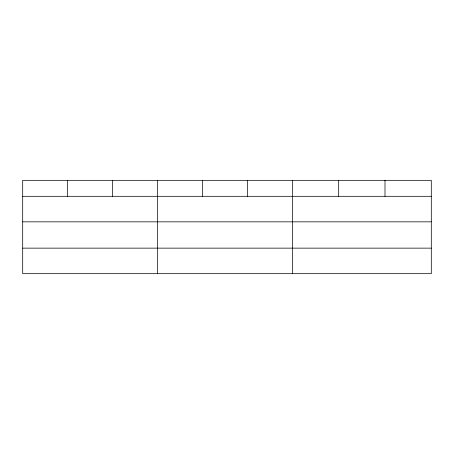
<?xml version="1.0" encoding="UTF-8"?>
<svg xmlns="http://www.w3.org/2000/svg" width="454" height="454" viewBox="0 0 454 454"><rect width="100%" height="100%" fill="white"/><g stroke="black" fill="none" stroke-linecap="round" stroke-linejoin="round"><path stroke-width="0.68" d="M431.3 221.841L431.3 180.329L22.7 180.329L22.7 273.671L431.3 273.671L431.3 221.841L22.7 221.841M22.7 196.31L431.3 196.31M22.7 248.139L431.3 248.139M384.992 180.329L384.992 196.31M338.684 180.329L338.684 196.31M292.376 180.329L292.376 273.671M247.43 180.329L247.43 196.31M202.484 180.329L202.484 196.31M157.538 180.329L157.538 273.671M112.592 180.329L112.592 196.31M67.646 180.329L67.646 196.31"/></g></svg>
